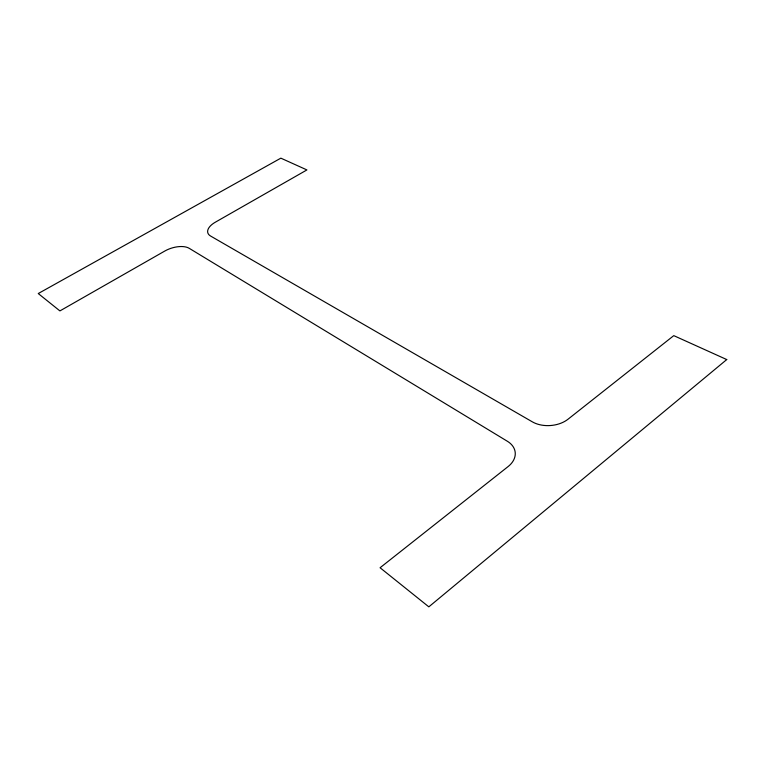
<?xml version="1.0" encoding="UTF-8"?>
<svg xmlns="http://www.w3.org/2000/svg" width="765" height="765" viewBox="0 0 765 765"><rect width="100%" height="100%" fill="white"/><g stroke="black" fill="none" stroke-linecap="round" stroke-linejoin="round"><path stroke-width="1.15" d="M726.75 359.56L428.83 606.846L380.081 567.745L508.132 466.545A25.522 17.777 -7.1 0 0 507.396 441.281L189.232 248.329A18.513 9.362 -17.8 0 0 164.81 251.035L59.909 310.915L38.25 293.54L280.851 158.154L306.918 169.926L215.309 222.213A18.006 8.979 -16.1 0 0 210.585 236.031L532.383 421.869A24.949 16.524 -4.5 0 0 568.003 419.23L673.774 335.634L726.75 359.56"/></g></svg>
